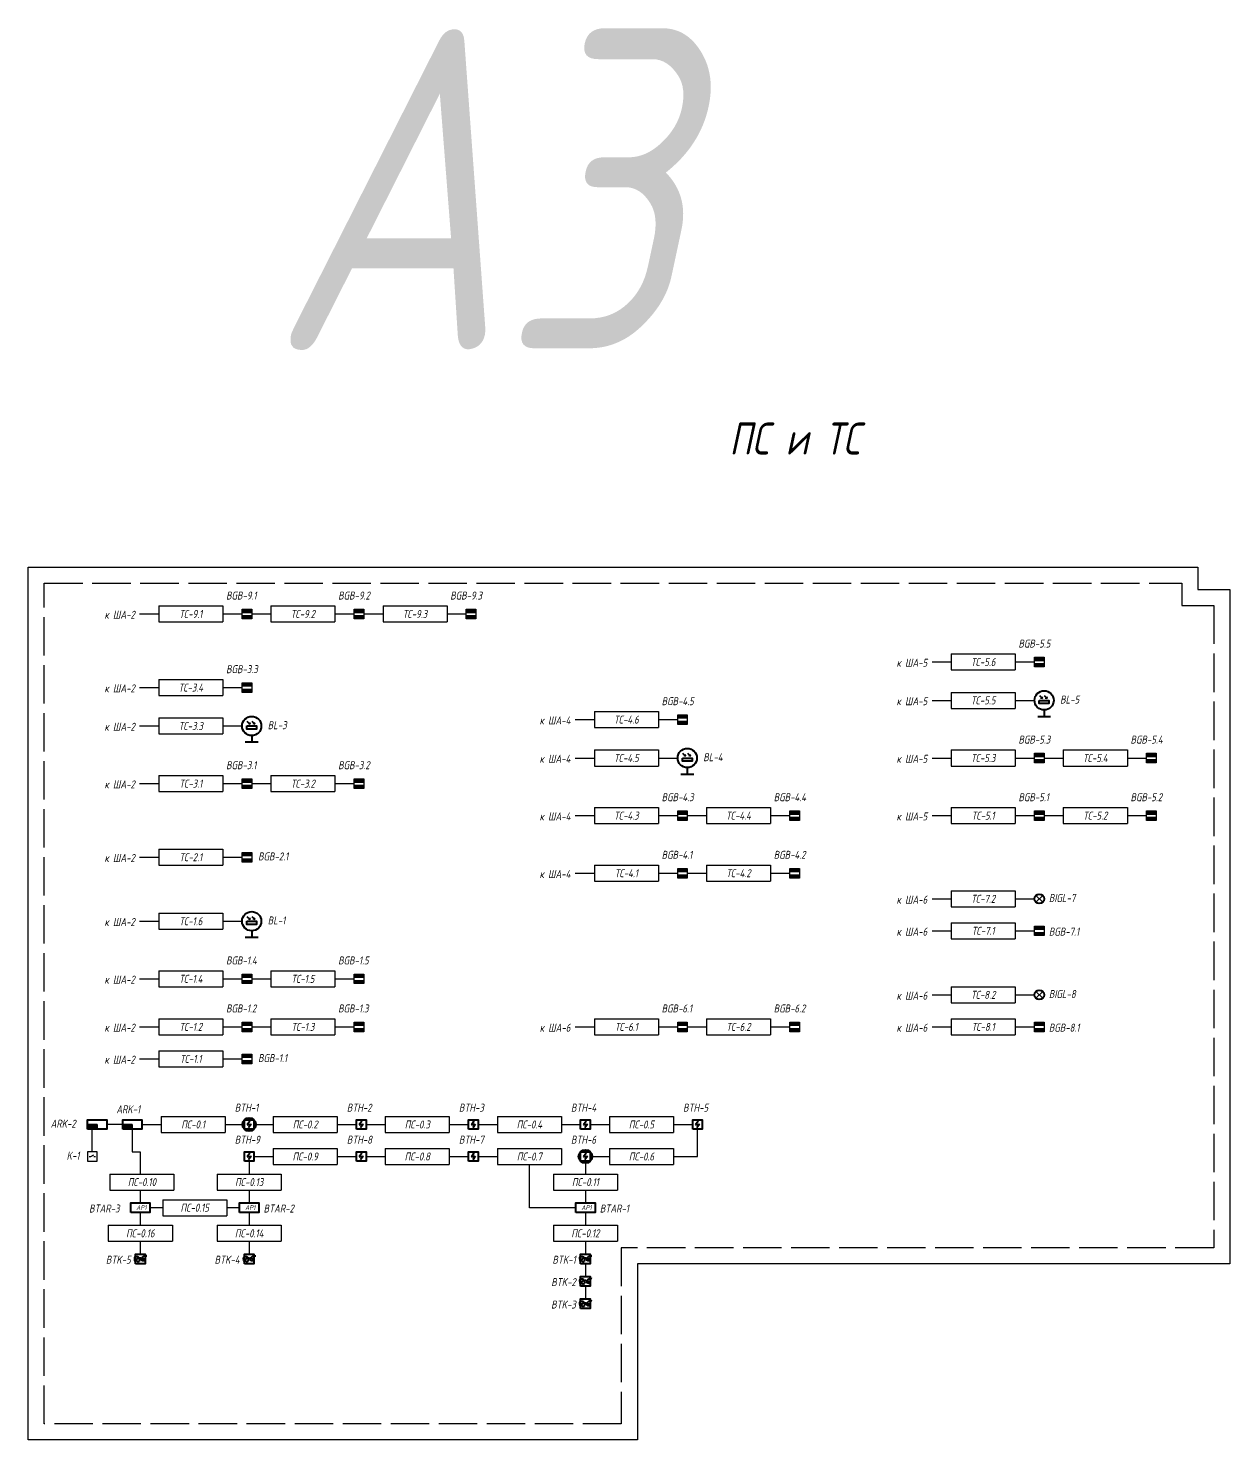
# Model space of a CAD drawing. Header units: millimetres. Extents: x -1048 to 3005, y -1068 to 487.
# Drawn here: x 2630 to 3005.2, y -382 to 59 of the extents above; entities that cross this region are included whole.
import ezdxf
from ezdxf.enums import TextEntityAlignment as Align

# ---------------------------------------------------------------- set-up
doc = ezdxf.new("R2010")
doc.units = ezdxf.units.MM
doc.linetypes.add('ACAD_ISO02W100', pattern=[15, 12, -3])
doc.layers.add('noprint', color=2, linetype='Continuous', plot=False)
doc.styles.add('ГОСТ-ISOCPEUR', font='isocpeui.ttf', dxfattribs={"width": 0.8})

# ---------------------------------------------------------------- blocks, each defined once
blk = doc.blocks.new('ППК')
at = {"lineweight": -2}
blk.add_hatch(color=0, dxfattribs=at).paths.add_polyline_path([(-3, 0), (-3, 1.5), (-6, 1.5), (-6, 0)])
at = {"color": 0, "lineweight": -2}
for p in [(-6, 1.5), (-3, 0)]:
    blk.add_line(p, (-3, 1.5), dxfattribs=at)
blk.add_lwpolyline([(-6, 0), (-6, 3), (0, 3), (0, 0)], close=True, dxfattribs=at)
blk = doc.blocks.new('*T424')
at = {"color": 0, "lineweight": -2}
for p, q in [((0, 0), (20, 0)), ((0, 0), (0, -5)), ((20, 0), (20, -5)), ((0, -5), (20, -5))]:
    blk.add_line(p, q, dxfattribs=at)
at = {"color": 1, "insert": (10, -2.5), "char_height": 2.5, "width": 19, "attachment_point": 5, "style": 'ГОСТ-ISOCPEUR'}
blk.add_mtext('{ПС-0.1}', dxfattribs=at)
blk = doc.blocks.new('дымовой')
at = {"color": 0, "lineweight": -2}
for p, q in [((-1.3, 2.5), (-2.11, 1.35)), ((-2.11, 1.35), (-0.89, 1.65)), ((-0.89, 1.65), (-1.71, 0.5))]:
    blk.add_line(p, q, dxfattribs=at)
blk.add_lwpolyline([(-3, 0), (-3, 3), (0, 3), (0, 0)], close=True, dxfattribs=at)
blk = doc.blocks.new('*T425')
at = {"color": 0, "lineweight": -2}
for p, q in [((0, 0), (20, 0)), ((0, 0), (0, -5)), ((20, 0), (20, -5)), ((0, -5), (20, -5))]:
    blk.add_line(p, q, dxfattribs=at)
at = {"color": 1, "insert": (10, -2.5), "char_height": 2.5, "width": 19, "attachment_point": 5, "style": 'ГОСТ-ISOCPEUR'}
blk.add_mtext('{ПС-0.2}', dxfattribs=at)
blk = doc.blocks.new('*T426')
at = {"color": 0, "lineweight": -2}
for p, q in [((0, 0), (20, 0)), ((0, 0), (0, -5)), ((20, 0), (20, -5)), ((0, -5), (20, -5))]:
    blk.add_line(p, q, dxfattribs=at)
at = {"color": 1, "insert": (10, -2.5), "char_height": 2.5, "width": 19, "attachment_point": 5, "style": 'ГОСТ-ISOCPEUR'}
blk.add_mtext('{ПС-0.3}', dxfattribs=at)
blk = doc.blocks.new('*T427')
at = {"color": 0, "lineweight": -2}
for p, q in [((0, 0), (20, 0)), ((0, 0), (0, -5)), ((20, 0), (20, -5)), ((0, -5), (20, -5))]:
    blk.add_line(p, q, dxfattribs=at)
at = {"color": 1, "insert": (10, -2.5), "char_height": 2.5, "width": 19, "attachment_point": 5, "style": 'ГОСТ-ISOCPEUR'}
blk.add_mtext('{ПС-0.4}', dxfattribs=at)
blk = doc.blocks.new('*T428')
at = {"color": 0, "lineweight": -2}
for p, q in [((0, 0), (20, 0)), ((0, 0), (0, -5)), ((20, 0), (20, -5)), ((0, -5), (20, -5))]:
    blk.add_line(p, q, dxfattribs=at)
at = {"color": 1, "insert": (10, -2.5), "char_height": 2.5, "width": 19, "attachment_point": 5, "style": 'ГОСТ-ISOCPEUR'}
blk.add_mtext('{ПС-0.5}', dxfattribs=at)
blk = doc.blocks.new('*T429')
at = {"color": 0, "lineweight": -2}
for p, q in [((0, 0), (20, 0)), ((0, 0), (0, -5)), ((20, 0), (20, -5)), ((0, -5), (20, -5))]:
    blk.add_line(p, q, dxfattribs=at)
at = {"color": 1, "insert": (10, -2.5), "char_height": 2.5, "width": 19, "attachment_point": 5, "style": 'ГОСТ-ISOCPEUR'}
blk.add_mtext('{ПС-0.6}', dxfattribs=at)
blk = doc.blocks.new('*T430')
at = {"color": 0, "lineweight": -2}
for p, q in [((0, 0), (20, 0)), ((0, 0), (0, -5)), ((20, 0), (20, -5)), ((0, -5), (20, -5))]:
    blk.add_line(p, q, dxfattribs=at)
at = {"color": 1, "insert": (10, -2.5), "char_height": 2.5, "width": 19, "attachment_point": 5, "style": 'ГОСТ-ISOCPEUR'}
blk.add_mtext('{ПС-0.7}', dxfattribs=at)
blk = doc.blocks.new('*T431')
at = {"color": 0, "lineweight": -2}
for p, q in [((0, 0), (20, 0)), ((0, 0), (0, -5)), ((20, 0), (20, -5)), ((0, -5), (20, -5))]:
    blk.add_line(p, q, dxfattribs=at)
at = {"color": 1, "insert": (10, -2.5), "char_height": 2.5, "width": 19, "attachment_point": 5, "style": 'ГОСТ-ISOCPEUR'}
blk.add_mtext('{ПС-0.8}', dxfattribs=at)
blk = doc.blocks.new('*T432')
at = {"color": 0, "lineweight": -2}
for p, q in [((0, 0), (20, 0)), ((0, 0), (0, -5)), ((20, 0), (20, -5)), ((0, -5), (20, -5))]:
    blk.add_line(p, q, dxfattribs=at)
at = {"color": 1, "insert": (10, -2.5), "char_height": 2.5, "width": 19, "attachment_point": 5, "style": 'ГОСТ-ISOCPEUR'}
blk.add_mtext('{ПС-0.9}', dxfattribs=at)
blk = doc.blocks.new('*T433')
at = {"color": 0, "lineweight": -2}
for p, q in [((0, 0), (20, 0)), ((0, 0), (0, -5)), ((20, 0), (20, -5)), ((0, -5), (20, -5))]:
    blk.add_line(p, q, dxfattribs=at)
at = {"color": 1, "insert": (10, -2.5), "char_height": 2.5, "width": 19, "attachment_point": 5, "style": 'ГОСТ-ISOCPEUR'}
blk.add_mtext('{ПС-0.10}', dxfattribs=at)
blk = doc.blocks.new('Геркон2')
for points in [[(3, 3), (0, 3), (0, 2), (3, 2)], [(3, 1), (0, 1), (0, 0), (3, 0)]]:
    blk.add_hatch(color=256).paths.add_polyline_path(points)
at = {"color": 0}
for p, q in [((0, 0), (0, 3)), ((0, 3), (3, 3)), ((0, 2), (3, 2)), ((0, 1), (3, 1)), ((3, 0), (0, 0)), ((3, 3), (3, 0))]:
    blk.add_line(p, q, dxfattribs=at)
blk = doc.blocks.new('*T434')
at = {"color": 0, "lineweight": -2}
for p, q in [((0, 0), (20, 0)), ((0, 0), (0, -5)), ((20, 0), (20, -5)), ((0, -5), (20, -5))]:
    blk.add_line(p, q, dxfattribs=at)
at = {"color": 0, "insert": (10, -2.5), "char_height": 2.5, "width": 19, "attachment_point": 5, "style": 'ГОСТ-ISOCPEUR'}
blk.add_mtext('{ТС-1.1}', dxfattribs=at)
blk = doc.blocks.new('*T435')
at = {"color": 0, "lineweight": -2}
for p, q in [((0, 0), (20, 0)), ((0, 0), (0, -5)), ((20, 0), (20, -5)), ((0, -5), (20, -5))]:
    blk.add_line(p, q, dxfattribs=at)
at = {"color": 0, "insert": (10, -2.5), "char_height": 2.5, "width": 19, "attachment_point": 5, "style": 'ГОСТ-ISOCPEUR'}
blk.add_mtext('{ТС-1.2}', dxfattribs=at)
blk = doc.blocks.new('*T436')
at = {"color": 0, "lineweight": -2}
for p, q in [((0, 0), (20, 0)), ((0, 0), (0, -5)), ((20, 0), (20, -5)), ((0, -5), (20, -5))]:
    blk.add_line(p, q, dxfattribs=at)
at = {"color": 0, "insert": (10, -2.5), "char_height": 2.5, "width": 19, "attachment_point": 5, "style": 'ГОСТ-ISOCPEUR'}
blk.add_mtext('{ТС-1.3}', dxfattribs=at)
blk = doc.blocks.new('*T437')
at = {"color": 0, "lineweight": -2}
for p, q in [((0, 0), (20, 0)), ((0, 0), (0, -5)), ((20, 0), (20, -5)), ((0, -5), (20, -5))]:
    blk.add_line(p, q, dxfattribs=at)
at = {"color": 0, "insert": (10, -2.5), "char_height": 2.5, "width": 19, "attachment_point": 5, "style": 'ГОСТ-ISOCPEUR'}
blk.add_mtext('{ТС-1.4}', dxfattribs=at)
blk = doc.blocks.new('*T438')
at = {"color": 0, "lineweight": -2}
for p, q in [((0, 0), (20, 0)), ((0, 0), (0, -5)), ((20, 0), (20, -5)), ((0, -5), (20, -5))]:
    blk.add_line(p, q, dxfattribs=at)
at = {"color": 0, "insert": (10, -2.5), "char_height": 2.5, "width": 19, "attachment_point": 5, "style": 'ГОСТ-ISOCPEUR'}
blk.add_mtext('{ТС-1.5}', dxfattribs=at)
blk = doc.blocks.new('фотоэлемент')
at = {"color": 0, "lineweight": -2}
for p, q in [((-1.48, 6.52), (-0.51, 5.55)), ((-0.51, 5.55), (-1.02, 5.74)), ((-0.51, 5.55), (-0.7, 6.06)), ((0.02, 6.52), (0.99, 5.55)), ((0.99, 5.55), (0.48, 5.74)), ((0.99, 5.55), (0.8, 6.06)), ((-2, 0), (2, 0)), ((0, 2), (0, 0))]:
    blk.add_line(p, q, dxfattribs=at)
blk.add_lwpolyline([(-1.5, 5), (1.5, 5), (1.5, 4), (-1.5, 4)], close=True, dxfattribs=at)
blk.add_circle((0, 5), 3, dxfattribs=at)
blk = doc.blocks.new('*T439')
at = {"color": 0, "lineweight": -2}
for p, q in [((0, 0), (20, 0)), ((0, 0), (0, -5)), ((20, 0), (20, -5)), ((0, -5), (20, -5))]:
    blk.add_line(p, q, dxfattribs=at)
at = {"color": 0, "insert": (10, -2.5), "char_height": 2.5, "width": 19, "attachment_point": 5, "style": 'ГОСТ-ISOCPEUR'}
blk.add_mtext('{ТС-1.6}', dxfattribs=at)
blk = doc.blocks.new('*T440')
at = {"color": 0, "lineweight": -2}
for p, q in [((0, 0), (20, 0)), ((0, 0), (0, -5)), ((20, 0), (20, -5)), ((0, -5), (20, -5))]:
    blk.add_line(p, q, dxfattribs=at)
at = {"color": 0, "insert": (10, -2.5), "char_height": 2.5, "width": 19, "attachment_point": 5, "style": 'ГОСТ-ISOCPEUR'}
blk.add_mtext('{ТС-2.1}', dxfattribs=at)
blk = doc.blocks.new('*T441')
at = {"color": 0, "lineweight": -2}
for p, q in [((0, 0), (20, 0)), ((0, 0), (0, -5)), ((20, 0), (20, -5)), ((0, -5), (20, -5))]:
    blk.add_line(p, q, dxfattribs=at)
at = {"color": 0, "insert": (10, -2.5), "char_height": 2.5, "width": 19, "attachment_point": 5, "style": 'ГОСТ-ISOCPEUR'}
blk.add_mtext('{ТС-3.1}', dxfattribs=at)
blk = doc.blocks.new('*T442')
at = {"color": 0, "lineweight": -2}
for p, q in [((0, 0), (20, 0)), ((0, 0), (0, -5)), ((20, 0), (20, -5)), ((0, -5), (20, -5))]:
    blk.add_line(p, q, dxfattribs=at)
at = {"color": 0, "insert": (10, -2.5), "char_height": 2.5, "width": 19, "attachment_point": 5, "style": 'ГОСТ-ISOCPEUR'}
blk.add_mtext('{ТС-3.2}', dxfattribs=at)
blk = doc.blocks.new('*T445')
at = {"color": 0, "lineweight": -2}
for p, q in [((0, 0), (20, 0)), ((0, 0), (0, -5)), ((20, 0), (20, -5)), ((0, -5), (20, -5))]:
    blk.add_line(p, q, dxfattribs=at)
at = {"color": 0, "insert": (10, -2.5), "char_height": 2.5, "width": 19, "attachment_point": 5, "style": 'ГОСТ-ISOCPEUR'}
blk.add_mtext('{ТС-3.3}', dxfattribs=at)
blk = doc.blocks.new('*T446')
at = {"color": 0, "lineweight": -2}
for p, q in [((0, 0), (20, 0)), ((0, 0), (0, -5)), ((20, 0), (20, -5)), ((0, -5), (20, -5))]:
    blk.add_line(p, q, dxfattribs=at)
at = {"color": 0, "insert": (10, -2.5), "char_height": 2.5, "width": 19, "attachment_point": 5, "style": 'ГОСТ-ISOCPEUR'}
blk.add_mtext('{ТС-3.4}', dxfattribs=at)
blk = doc.blocks.new('*T447')
at = {"color": 0, "lineweight": -2}
for p, q in [((0, 0), (20, 0)), ((0, 0), (0, -5)), ((20, 0), (20, -5)), ((0, -5), (20, -5))]:
    blk.add_line(p, q, dxfattribs=at)
at = {"color": 0, "insert": (10, -2.5), "char_height": 2.5, "width": 19, "attachment_point": 5, "style": 'ГОСТ-ISOCPEUR'}
blk.add_mtext('{ТС-9.1}', dxfattribs=at)
blk = doc.blocks.new('*T448')
at = {"color": 0, "lineweight": -2}
for p, q in [((0, 0), (20, 0)), ((0, 0), (0, -5)), ((20, 0), (20, -5)), ((0, -5), (20, -5))]:
    blk.add_line(p, q, dxfattribs=at)
at = {"color": 0, "insert": (10, -2.5), "char_height": 2.5, "width": 19, "attachment_point": 5, "style": 'ГОСТ-ISOCPEUR'}
blk.add_mtext('{ТС-9.2}', dxfattribs=at)
blk = doc.blocks.new('*T449')
at = {"color": 0, "lineweight": -2}
for p, q in [((0, 0), (20, 0)), ((0, 0), (0, -5)), ((20, 0), (20, -5)), ((0, -5), (20, -5))]:
    blk.add_line(p, q, dxfattribs=at)
at = {"color": 0, "insert": (10, -2.5), "char_height": 2.5, "width": 19, "attachment_point": 5, "style": 'ГОСТ-ISOCPEUR'}
blk.add_mtext('{ТС-9.3}', dxfattribs=at)
blk = doc.blocks.new('*T452')
at = {"color": 0, "lineweight": -2}
for p, q in [((0, 0), (20, 0)), ((0, 0), (0, -5)), ((20, 0), (20, -5)), ((0, -5), (20, -5))]:
    blk.add_line(p, q, dxfattribs=at)
at = {"color": 0, "insert": (10, -2.5), "char_height": 2.5, "width": 19, "attachment_point": 5, "style": 'ГОСТ-ISOCPEUR'}
blk.add_mtext('{ТС-4.5}', dxfattribs=at)
blk = doc.blocks.new('*T453')
at = {"color": 0, "lineweight": -2}
for p, q in [((0, 0), (20, 0)), ((0, 0), (0, -5)), ((20, 0), (20, -5)), ((0, -5), (20, -5))]:
    blk.add_line(p, q, dxfattribs=at)
at = {"color": 0, "insert": (10, -2.5), "char_height": 2.5, "width": 19, "attachment_point": 5, "style": 'ГОСТ-ISOCPEUR'}
blk.add_mtext('{ТС-4.6}', dxfattribs=at)
blk = doc.blocks.new('*T454')
at = {"color": 0, "lineweight": -2}
for p, q in [((0, 0), (20, 0)), ((0, 0), (0, -5)), ((20, 0), (20, -5)), ((0, -5), (20, -5))]:
    blk.add_line(p, q, dxfattribs=at)
at = {"color": 0, "insert": (10, -2.5), "char_height": 2.5, "width": 19, "attachment_point": 5, "style": 'ГОСТ-ISOCPEUR'}
blk.add_mtext('{ТС-4.3}', dxfattribs=at)
blk = doc.blocks.new('*T455')
at = {"color": 0, "lineweight": -2}
for p, q in [((0, 0), (20, 0)), ((0, 0), (0, -5)), ((20, 0), (20, -5)), ((0, -5), (20, -5))]:
    blk.add_line(p, q, dxfattribs=at)
at = {"color": 0, "insert": (10, -2.5), "char_height": 2.5, "width": 19, "attachment_point": 5, "style": 'ГОСТ-ISOCPEUR'}
blk.add_mtext('{ТС-4.4}', dxfattribs=at)
blk = doc.blocks.new('*T456')
at = {"color": 0, "lineweight": -2}
for p, q in [((0, 0), (20, 0)), ((0, 0), (0, -5)), ((20, 0), (20, -5)), ((0, -5), (20, -5))]:
    blk.add_line(p, q, dxfattribs=at)
at = {"color": 0, "insert": (10, -2.5), "char_height": 2.5, "width": 19, "attachment_point": 5, "style": 'ГОСТ-ISOCPEUR'}
blk.add_mtext('{ТС-6.1}', dxfattribs=at)
blk = doc.blocks.new('*T457')
at = {"color": 0, "lineweight": -2}
for p, q in [((0, 0), (20, 0)), ((0, 0), (0, -5)), ((20, 0), (20, -5)), ((0, -5), (20, -5))]:
    blk.add_line(p, q, dxfattribs=at)
at = {"color": 0, "insert": (10, -2.5), "char_height": 2.5, "width": 19, "attachment_point": 5, "style": 'ГОСТ-ISOCPEUR'}
blk.add_mtext('{ТС-6.2}', dxfattribs=at)
blk = doc.blocks.new('*T458')
at = {"color": 0, "lineweight": -2}
for p, q in [((0, 0), (20, 0)), ((0, 0), (0, -5)), ((20, 0), (20, -5)), ((0, -5), (20, -5))]:
    blk.add_line(p, q, dxfattribs=at)
at = {"color": 0, "insert": (10, -2.5), "char_height": 2.5, "width": 19, "attachment_point": 5, "style": 'ГОСТ-ISOCPEUR'}
blk.add_mtext('{ТС-8.1}', dxfattribs=at)
blk = doc.blocks.new('*T459')
at = {"color": 0, "lineweight": -2}
for p, q in [((0, 0), (20, 0)), ((0, 0), (0, -5)), ((20, 0), (20, -5)), ((0, -5), (20, -5))]:
    blk.add_line(p, q, dxfattribs=at)
at = {"color": 0, "insert": (10, -2.5), "char_height": 2.5, "width": 19, "attachment_point": 5, "style": 'ГОСТ-ISOCPEUR'}
blk.add_mtext('{ТС-8.2}', dxfattribs=at)
blk = doc.blocks.new('*T460')
at = {"color": 0, "lineweight": -2}
for p, q in [((0, 0), (20, 0)), ((0, 0), (0, -5)), ((20, 0), (20, -5)), ((0, -5), (20, -5))]:
    blk.add_line(p, q, dxfattribs=at)
at = {"color": 0, "insert": (10, -2.5), "char_height": 2.5, "width": 19, "attachment_point": 5, "style": 'ГОСТ-ISOCPEUR'}
blk.add_mtext('{ТС-7.1}', dxfattribs=at)
blk = doc.blocks.new('*T461')
at = {"color": 0, "lineweight": -2}
for p, q in [((0, 0), (20, 0)), ((0, 0), (0, -5)), ((20, 0), (20, -5)), ((0, -5), (20, -5))]:
    blk.add_line(p, q, dxfattribs=at)
at = {"color": 0, "insert": (10, -2.5), "char_height": 2.5, "width": 19, "attachment_point": 5, "style": 'ГОСТ-ISOCPEUR'}
blk.add_mtext('{ТС-7.2}', dxfattribs=at)
blk = doc.blocks.new('*T462')
at = {"color": 0, "lineweight": -2}
for p, q in [((0, 0), (20, 0)), ((0, 0), (0, -5)), ((20, 0), (20, -5)), ((0, -5), (20, -5))]:
    blk.add_line(p, q, dxfattribs=at)
at = {"color": 0, "insert": (10, -2.5), "char_height": 2.5, "width": 19, "attachment_point": 5, "style": 'ГОСТ-ISOCPEUR'}
blk.add_mtext('{ТС-5.1}', dxfattribs=at)
blk = doc.blocks.new('*T463')
at = {"color": 0, "lineweight": -2}
for p, q in [((0, 0), (20, 0)), ((0, 0), (0, -5)), ((20, 0), (20, -5)), ((0, -5), (20, -5))]:
    blk.add_line(p, q, dxfattribs=at)
at = {"color": 0, "insert": (10, -2.5), "char_height": 2.5, "width": 19, "attachment_point": 5, "style": 'ГОСТ-ISOCPEUR'}
blk.add_mtext('{ТС-5.2}', dxfattribs=at)
blk = doc.blocks.new('*T466')
at = {"color": 0, "lineweight": -2}
for p, q in [((0, 0), (20, 0)), ((0, 0), (0, -5)), ((20, 0), (20, -5)), ((0, -5), (20, -5))]:
    blk.add_line(p, q, dxfattribs=at)
at = {"color": 0, "insert": (10, -2.5), "char_height": 2.5, "width": 19, "attachment_point": 5, "style": 'ГОСТ-ISOCPEUR'}
blk.add_mtext('{ТС-5.5}', dxfattribs=at)
blk = doc.blocks.new('*T467')
at = {"color": 0, "lineweight": -2}
for p, q in [((0, 0), (20, 0)), ((0, 0), (0, -5)), ((20, 0), (20, -5)), ((0, -5), (20, -5))]:
    blk.add_line(p, q, dxfattribs=at)
at = {"color": 0, "insert": (10, -2.5), "char_height": 2.5, "width": 19, "attachment_point": 5, "style": 'ГОСТ-ISOCPEUR'}
blk.add_mtext('{ТС-5.6}', dxfattribs=at)
blk = doc.blocks.new('реле контроля напряжения')
at = {"color": 0, "ltscale": 100}
for p, q in [((0.5, 1.5), (1, 1.5)), ((1, 1.5), (2, 2)), ((2, 1.5), (2.5, 1.5))]:
    blk.add_line(p, q, dxfattribs=at)
blk.add_lwpolyline([(0, 0), (3, 0), (3, 3), (0, 3)], close=True, dxfattribs=at)
blk = doc.blocks.new('*T480')
at = {"color": 0, "lineweight": -2}
for p, q in [((0, 0), (20, 0)), ((0, 0), (0, -5)), ((20, 0), (20, -5)), ((0, -5), (20, -5))]:
    blk.add_line(p, q, dxfattribs=at)
at = {"color": 0, "insert": (10, -2.5), "char_height": 2.5, "width": 19, "attachment_point": 5, "style": 'ГОСТ-ISOCPEUR'}
blk.add_mtext('{ТС-4.1}', dxfattribs=at)
blk = doc.blocks.new('*T481')
at = {"color": 0, "lineweight": -2}
for p, q in [((0, 0), (20, 0)), ((0, 0), (0, -5)), ((20, 0), (20, -5)), ((0, -5), (20, -5))]:
    blk.add_line(p, q, dxfattribs=at)
at = {"color": 0, "insert": (10, -2.5), "char_height": 2.5, "width": 19, "attachment_point": 5, "style": 'ГОСТ-ISOCPEUR'}
blk.add_mtext('{ТС-4.2}', dxfattribs=at)
blk = doc.blocks.new('*T486')
at = {"color": 0, "lineweight": -2}
for p, q in [((0, 0), (20, 0)), ((0, 0), (0, -5)), ((20, 0), (20, -5)), ((0, -5), (20, -5))]:
    blk.add_line(p, q, dxfattribs=at)
at = {"color": 0, "insert": (10, -2.5), "char_height": 2.5, "width": 19, "attachment_point": 5, "style": 'ГОСТ-ISOCPEUR'}
blk.add_mtext('{ТС-5.3}', dxfattribs=at)
blk = doc.blocks.new('*T487')
at = {"color": 0, "lineweight": -2}
for p, q in [((0, 0), (20, 0)), ((0, 0), (0, -5)), ((20, 0), (20, -5)), ((0, -5), (20, -5))]:
    blk.add_line(p, q, dxfattribs=at)
at = {"color": 0, "insert": (10, -2.5), "char_height": 2.5, "width": 19, "attachment_point": 5, "style": 'ГОСТ-ISOCPEUR'}
blk.add_mtext('{ТС-5.4}', dxfattribs=at)
blk = doc.blocks.new('расширитель ДПЛС 1 шлейф')
at = {"color": 0, "lineweight": -2}
blk.add_lwpolyline([(0, -3), (0, 0), (6, 0), (6, -3)], close=True, dxfattribs=at)
at = {"color": 0, "lineweight": -2, "style": 'ГОСТ-ISOCPEUR', "width": 0.8}
blk.add_text('АР1', height=1.5, dxfattribs=at).set_placement((1.75, -2.2))
blk = doc.blocks.new('термокабель')
at = {"color": 0, "lineweight": -2}
blk.add_lwpolyline([(0, -3), (0, 0), (3, 0), (3, -3)], close=True, dxfattribs=at)
at = {"color": 0, "lineweight": -2, "start_tangent": (-0.152057, 0.988372), "end_tangent": (0.951223, -0.308505)}
blk.add_spline([(-0.11, -2.2), (-0.11, -0.88), (0.87, -0.88), (0.87, -2.44), (0.27, -1.84), (0.75, -1.36), (1.53, -1.18), (2.99, -1.99), (2.01, -1.99), (2.01, -1.36), (2.78, -0.58), (3.53, -0.58)], degree=3, dxfattribs=at)
blk = doc.blocks.new('*T525')
at = {"color": 0, "lineweight": -2}
for p, q in [((0, 0), (20, 0)), ((0, 0), (0, -5)), ((20, 0), (20, -5)), ((0, -5), (20, -5))]:
    blk.add_line(p, q, dxfattribs=at)
at = {"color": 1, "insert": (10, -2.5), "char_height": 2.5, "width": 19, "attachment_point": 5, "style": 'ГОСТ-ISOCPEUR'}
blk.add_mtext('{ПС-0.11}', dxfattribs=at)
blk = doc.blocks.new('*T526')
at = {"color": 0, "lineweight": -2}
for p, q in [((0, 0), (20, 0)), ((0, 0), (0, -5)), ((20, 0), (20, -5)), ((0, -5), (20, -5))]:
    blk.add_line(p, q, dxfattribs=at)
at = {"color": 1, "insert": (10, -2.5), "char_height": 2.5, "width": 19, "attachment_point": 5, "style": 'ГОСТ-ISOCPEUR'}
blk.add_mtext('{ПС-0.12}', dxfattribs=at)
blk = doc.blocks.new('*T527')
at = {"color": 0, "lineweight": -2}
for p, q in [((0, 0), (20, 0)), ((0, 0), (0, -5)), ((20, 0), (20, -5)), ((0, -5), (20, -5))]:
    blk.add_line(p, q, dxfattribs=at)
at = {"color": 1, "insert": (10, -2.5), "char_height": 2.5, "width": 19, "attachment_point": 5, "style": 'ГОСТ-ISOCPEUR'}
blk.add_mtext('{ПС-0.13}', dxfattribs=at)
blk = doc.blocks.new('*T528')
at = {"color": 0, "lineweight": -2}
for p, q in [((0, 0), (20, 0)), ((0, 0), (0, -5)), ((20, 0), (20, -5)), ((0, -5), (20, -5))]:
    blk.add_line(p, q, dxfattribs=at)
at = {"color": 1, "insert": (10, -2.5), "char_height": 2.5, "width": 19, "attachment_point": 5, "style": 'ГОСТ-ISOCPEUR'}
blk.add_mtext('{ПС-0.14}', dxfattribs=at)
blk = doc.blocks.new('*T529')
at = {"color": 0, "lineweight": -2}
for p, q in [((0, 0), (20, 0)), ((0, 0), (0, -5)), ((20, 0), (20, -5)), ((0, -5), (20, -5))]:
    blk.add_line(p, q, dxfattribs=at)
at = {"color": 1, "insert": (10, -2.5), "char_height": 2.5, "width": 19, "attachment_point": 5, "style": 'ГОСТ-ISOCPEUR'}
blk.add_mtext('{ПС-0.15}', dxfattribs=at)
blk = doc.blocks.new('*T530')
at = {"color": 0, "lineweight": -2}
for p, q in [((0, 0), (20, 0)), ((0, 0), (0, -5)), ((20, 0), (20, -5)), ((0, -5), (20, -5))]:
    blk.add_line(p, q, dxfattribs=at)
at = {"color": 1, "insert": (10, -2.5), "char_height": 2.5, "width": 19, "attachment_point": 5, "style": 'ГОСТ-ISOCPEUR'}
blk.add_mtext('{ПС-0.16}', dxfattribs=at)

msp = doc.modelspace()

# ---------------------------------------------------------------- linework, layer by layer
at = {"ltscale": 0.2}
for p, q in [((2664.79, -124), (2670.79, -124)), ((2690.79, -124), (2696.79, -124)), ((2699.79, -124), (2705.79, -124)), ((2725.79, -124), (2731.79, -124)), ((2734.79, -124), (2740.79, -124)), ((2760.79, -124), (2766.79, -124)), ((2912.24, -139), (2918.24, -139)), ((2938.24, -139), (2944.24, -139)), ((2664.79, -147), (2670.79, -147)), ((2690.79, -147), (2696.79, -147)), ((2912.24, -151), (2918.24, -151)), ((2938.24, -151), (2944.24, -151)), ((2800.81, -157), (2806.81, -157)), ((2826.81, -157), (2832.81, -157)), ((2664.79, -159), (2670.79, -159)), ((2690.79, -159), (2696.79, -159)), ((2800.81, -169), (2806.81, -169)), ((2826.81, -169), (2832.81, -169)), ((2912.24, -169), (2918.24, -169)), ((2938.24, -169), (2944.24, -169)), ((2947.24, -169), (2953.24, -169)), ((2973.24, -169), (2979.24, -169)), ((2664.79, -177), (2670.79, -177)), ((2690.79, -177), (2696.79, -177)), ((2699.79, -177), (2705.79, -177)), ((2725.79, -177), (2731.79, -177)), ((2800.81, -187), (2806.81, -187)), ((2826.81, -187), (2832.81, -187)), ((2835.81, -187), (2841.81, -187)), ((2861.81, -187), (2867.81, -187)), ((2912.24, -187), (2918.24, -187)), ((2938.24, -187), (2944.24, -187)), ((2947.24, -187), (2953.24, -187)), ((2973.24, -187), (2979.24, -187)), ((2664.79, -200), (2670.79, -200)), ((2690.79, -200), (2696.79, -200)), ((2800.81, -205), (2806.81, -205)), ((2826.81, -205), (2832.81, -205)), ((2835.81, -205), (2841.81, -205)), ((2861.81, -205), (2867.81, -205)), ((2912.24, -213), (2918.24, -213)), ((2938.24, -213), (2944.24, -213)), ((2664.79, -220), (2670.79, -220)), ((2690.79, -220), (2696.79, -220)), ((2912.24, -223), (2918.24, -223)), ((2938.24, -223), (2944.24, -223)), ((2664.79, -238), (2670.79, -238)), ((2690.79, -238), (2696.79, -238)), ((2699.79, -238), (2705.79, -238)), ((2725.79, -238), (2731.79, -238)), ((2912.24, -243), (2918.24, -243)), ((2938.24, -243), (2944.24, -243)), ((2664.79, -253), (2670.79, -253)), ((2690.79, -253), (2696.79, -253)), ((2699.79, -253), (2705.79, -253)), ((2725.79, -253), (2731.79, -253)), ((2800.81, -253), (2806.81, -253)), ((2826.81, -253), (2832.81, -253)), ((2835.81, -253), (2841.81, -253)), ((2861.81, -253), (2867.81, -253)), ((2912.24, -253), (2918.24, -253)), ((2938.24, -253), (2944.24, -253)), ((2664.79, -263), (2670.79, -263)), ((2690.79, -263), (2696.79, -263))]:
    msp.add_line(p, q, dxfattribs=at)
at = {"color": 1}
for p, q in [((2946.8, -214.06), (2944.68, -211.94)), ((2944.68, -214.06), (2946.8, -211.94)), ((2946.8, -244.06), (2944.68, -241.94)), ((2944.68, -244.06), (2946.8, -241.94))]:
    msp.add_line(p, q, dxfattribs=at)
at = {"color": 1, "ltscale": 0.2}
for p, q in [((2650, -292), (2650, -285)), ((2659.5, -283.5), (2654.5, -283.5)), ((2665.5, -283.5), (2671.5, -283.5)), ((2691.5, -283.5), (2697.5, -283.5)), ((2700.5, -283.5), (2706.5, -283.5)), ((2726.5, -283.5), (2732.5, -283.5)), ((2735.5, -283.5), (2741.5, -283.5)), ((2761.5, -283.5), (2767.5, -283.5)), ((2770.5, -283.5), (2776.5, -283.5)), ((2796.5, -283.5), (2802.5, -283.5)), ((2805.5, -283.5), (2811.5, -283.5)), ((2831.5, -283.5), (2837.5, -283.5)), ((2699, -295), (2699, -299)), ((2700.5, -293.5), (2706.5, -293.5)), ((2726.5, -293.5), (2732.5, -293.5)), ((2735.5, -293.5), (2741.5, -293.5)), ((2761.5, -293.5), (2767.5, -293.5)), ((2770.5, -293.5), (2776.5, -293.5)), ((2804, -295), (2804, -299)), ((2805.5, -293.5), (2811.5, -293.5)), ((2665, -304), (2665, -308)), ((2699, -304), (2699, -308)), ((2804, -304), (2804, -308)), ((2665, -311), (2665, -315)), ((2672, -309.5), (2668, -309.5)), ((2696, -309.5), (2692, -309.5)), ((2699, -311), (2699, -315)), ((2804, -311), (2804, -315)), ((2665, -320), (2665, -324)), ((2699, -320), (2699, -324)), ((2804, -320), (2804, -324)), ((2804, -327), (2804, -331)), ((2804, -334), (2804, -338))]:
    msp.add_line(p, q, dxfattribs=at)
for points in [[(2662.5, -285), (2662.5, -292), (2665, -292), (2665, -299)], [(2801, -309.5), (2786.5, -309.5), (2786.5, -296)]]:
    msp.add_lwpolyline(points, dxfattribs=at)
at = {"color": 1, "ltscale": 0.2, "flags": 128}
msp.add_lwpolyline([(2831.5, -293.5), (2839, -293.5), (2839, -285)], dxfattribs=at)
at = {"color": 1, "lineweight": 40}
for centre, radius in [((2945.74, -213), 1.5), ((2945.74, -243), 1.5), ((2699, -283.5), 2.12), ((2804, -293.5), 2.12)]:
    msp.add_circle(centre, radius, dxfattribs=at)
at = {"layer": 'noprint'}
msp.add_lwpolyline([(2630, -109.38), (2995.21, -109.38), (2995.21, -116.38), (3005.21, -116.38), (3005.21, -327), (2820.21, -327), (2820.21, -382), (2630, -382)], close=True, dxfattribs=at)
at = {"layer": 'noprint', "linetype": 'ACAD_ISO02W100'}
msp.add_lwpolyline([(2635, -114.38), (2990.21, -114.38), (2990.21, -121.38), (3000.21, -121.38), (3000.21, -322), (2815.21, -322), (2815.21, -377), (2635, -377)], close=True, dxfattribs=at)

# ---------------------------------------------------------------- block references
for name, p in [('*T447', (2670.79, -121.5)), ('Геркон2', (2696.79, -125.5)), ('*T448', (2705.79, -121.5)), ('Геркон2', (2731.79, -125.5)), ('*T449', (2740.79, -121.5)), ('Геркон2', (2766.79, -125.5)), ('*T467', (2918.24, -136.5)), ('Геркон2', (2944.24, -140.5)), ('*T446', (2670.79, -144.5)), ('Геркон2', (2696.79, -148.5)), ('*T466', (2918.24, -148.5)), ('*T445', (2670.79, -156.5)), ('*T453', (2806.81, -154.5)), ('Геркон2', (2832.81, -158.5)), ('*T452', (2806.81, -166.5)), ('*T486', (2918.24, -166.5)), ('Геркон2', (2944.24, -170.5)), ('*T487', (2953.24, -166.5)), ('Геркон2', (2979.24, -170.5)), ('*T441', (2670.79, -174.5)), ('Геркон2', (2696.79, -178.5)), ('*T442', (2705.79, -174.5)), ('Геркон2', (2731.79, -178.5)), ('*T454', (2806.81, -184.5)), ('*T455', (2841.81, -184.5)), ('*T462', (2918.24, -184.5)), ('*T463', (2953.24, -184.5)), ('Геркон2', (2832.81, -188.5)), ('Геркон2', (2867.81, -188.5)), ('Геркон2', (2944.24, -188.5)), ('Геркон2', (2979.24, -188.5)), ('*T440', (2670.79, -197.5)), ('Геркон2', (2696.79, -201.5)), ('*T480', (2806.81, -202.5)), ('*T481', (2841.81, -202.5)), ('Геркон2', (2832.81, -206.5)), ('Геркон2', (2867.81, -206.5)), ('*T461', (2918.24, -210.5)), ('*T439', (2670.79, -217.5)), ('*T460', (2918.24, -220.5)), ('Геркон2', (2944.24, -224.5)), ('*T437', (2670.79, -235.5)), ('Геркон2', (2696.79, -239.5)), ('*T438', (2705.79, -235.5)), ('Геркон2', (2731.79, -239.5)), ('*T459', (2918.24, -240.5)), ('*T435', (2670.79, -250.5)), ('*T436', (2705.79, -250.5)), ('*T456', (2806.81, -250.5)), ('*T457', (2841.81, -250.5)), ('*T458', (2918.24, -250.5)), ('Геркон2', (2696.79, -254.5)), ('Геркон2', (2731.79, -254.5)), ('Геркон2', (2832.81, -254.5)), ('Геркон2', (2867.81, -254.5)), ('Геркон2', (2944.24, -254.5)), ('*T434', (2670.79, -260.5)), ('Геркон2', (2696.79, -264.5)), ('*T424', (2671.5, -281)), ('*T425', (2706.5, -281)), ('*T426', (2741.5, -281)), ('*T427', (2776.5, -281)), ('*T428', (2811.5, -281)), ('*T432', (2706.5, -291)), ('*T431', (2741.5, -291)), ('*T430', (2776.5, -291)), ('*T429', (2811.5, -291)), ('*T433', (2655.5, -299)), ('*T527', (2689, -299)), ('*T525', (2794, -299)), ('*T529', (2672, -307)), ('*T530', (2655, -315)), ('*T528', (2689, -315)), ('*T526', (2794, -315))]:
    msp.add_blockref(name, p)
at = {"lineweight": 40}
for p in [(2947.24, -156), (2699.79, -164), (2835.81, -174), (2699.79, -225)]:
    msp.add_blockref('фотоэлемент', p, dxfattribs=at)
at = {"color": 1, "lineweight": 40}
for name, p in [('ППК', (2654.5, -285)), ('ППК', (2665.5, -285)), ('дымовой', (2700.5, -285)), ('дымовой', (2735.5, -285)), ('дымовой', (2770.5, -285)), ('дымовой', (2805.5, -285)), ('дымовой', (2840.5, -285)), ('реле контроля напряжения', (2648.5, -295)), ('дымовой', (2700.5, -295)), ('дымовой', (2735.5, -295)), ('дымовой', (2770.5, -295)), ('дымовой', (2805.5, -295)), ('расширитель ДПЛС 1 шлейф', (2662, -308)), ('расширитель ДПЛС 1 шлейф', (2696, -308)), ('расширитель ДПЛС 1 шлейф', (2801, -308)), ('термокабель', (2663.5, -324)), ('термокабель', (2697.5, -324)), ('термокабель', (2802.5, -324)), ('термокабель', (2802.5, -331)), ('термокабель', (2802.5, -338))]:
    msp.add_blockref(name, p, dxfattribs=at)

# ---------------------------------------------------------------- texts
at = {"style": 'ГОСТ-ISOCPEUR', "width": 0.8}
for s, p in [('BGB-9.1', (2691.79, -119.5)), ('BGB-9.2', (2726.79, -119.5)), ('BGB-9.3', (2761.79, -119.5)), ('BGB-5.5', (2939.24, -134.5)), ('BGB-3.3', (2691.79, -142.5)), ('BL-5', (2952.24, -152)), ('BGB-4.5', (2827.81, -152.5)), ('BL-3', (2704.79, -160)), ('BGB-5.3', (2939.24, -164.5)), ('BGB-5.4', (2974.24, -164.5)), ('BL-4', (2840.81, -170)), ('BGB-3.1', (2691.79, -172.5)), ('BGB-3.2', (2726.79, -172.5)), ('BGB-4.3', (2827.81, -182.5)), ('BGB-4.4', (2862.81, -182.5)), ('BGB-5.1', (2939.24, -182.5)), ('BGB-5.2', (2974.24, -182.5)), ('BGB-4.1', (2827.81, -200.5)), ('BGB-4.2', (2862.81, -200.5)), ('BGB-2.1', (2701.79, -201)), ('BIGL-7', (2948.74, -214)), ('BL-1', (2704.79, -221)), ('BGB-7.1', (2948.74, -224.5)), ('BGB-1.4', (2691.79, -233.5)), ('BGB-1.5', (2726.79, -233.5)), ('BIGL-8', (2948.74, -244)), ('BGB-1.2', (2691.79, -248.5)), ('BGB-1.3', (2726.79, -248.5)), ('BGB-6.1', (2827.81, -248.5)), ('BGB-6.2', (2862.81, -248.5)), ('BGB-8.1', (2948.74, -254.5)), ('BGB-1.1', (2701.79, -264)), ('ARK-1', (2657.5, -280)), ('BTH-1', (2694.5, -279.5)), ('BTH-2', (2729.5, -279.5)), ('BTH-3', (2764.5, -279.5)), ('BTH-4', (2799.5, -279.5)), ('BTH-5', (2834.5, -279.5)), ('ARK-2', (2637, -284.5)), ('BTH-9', (2694.5, -289.5)), ('BTH-8', (2729.5, -289.5)), ('BTH-7', (2764.5, -289.5)), ('BTH-6', (2799.5, -289.5)), ('K-1', (2642, -294.5)), ('BTAR-3', (2649, -311)), ('BTAR-2', (2703.5, -311)), ('BTAR-1', (2808.5, -311))]:
    msp.add_text(s, height=2.5, dxfattribs=at).set_placement(p)
for s, p in [('к ША-2', (2663.29, -125.5)), ('к ША-5', (2910.74, -140.5)), ('к ША-2', (2663.29, -148.5)), ('к ША-5', (2910.74, -152.5)), ('к ША-2', (2663.29, -160.5)), ('к ША-4', (2799.31, -158.5)), ('к ША-4', (2799.31, -170.5)), ('к ША-5', (2910.74, -170.5)), ('к ША-2', (2663.29, -178.5)), ('к ША-4', (2799.31, -188.5)), ('к ША-5', (2910.74, -188.5)), ('к ША-2', (2663.29, -201.5)), ('к ША-4', (2799.31, -206.5)), ('к ША-6', (2910.74, -214.5)), ('к ША-2', (2663.29, -221.5)), ('к ША-6', (2910.74, -224.5)), ('к ША-2', (2663.29, -239.5)), ('к ША-6', (2910.74, -244.5)), ('к ША-2', (2663.29, -254.5)), ('к ША-6', (2799.31, -254.5)), ('к ША-6', (2910.74, -254.5)), ('к ША-2', (2663.29, -264.5)), ('BTK-5', (2662, -327)), ('BTK-4', (2696, -327)), ('BTK-1', (2801, -327)), ('BTK-2', (2801, -334)), ('BTK-3', (2801, -341))]:
    msp.add_text(s, height=2.5, dxfattribs=at).set_placement(p, align=Align.RIGHT)
at = {"layer": 'noprint', "style": 'ГОСТ-ISOCPEUR', "width": 0.8}
for s, height, p in [('А3', 100, (2705.36, -41.33)), ('ПС и ТС', 10, (2848.96, -74.2))]:
    msp.add_text(s, height=height, dxfattribs=at).set_placement(p)

doc.saveas('drawing.dxf')
